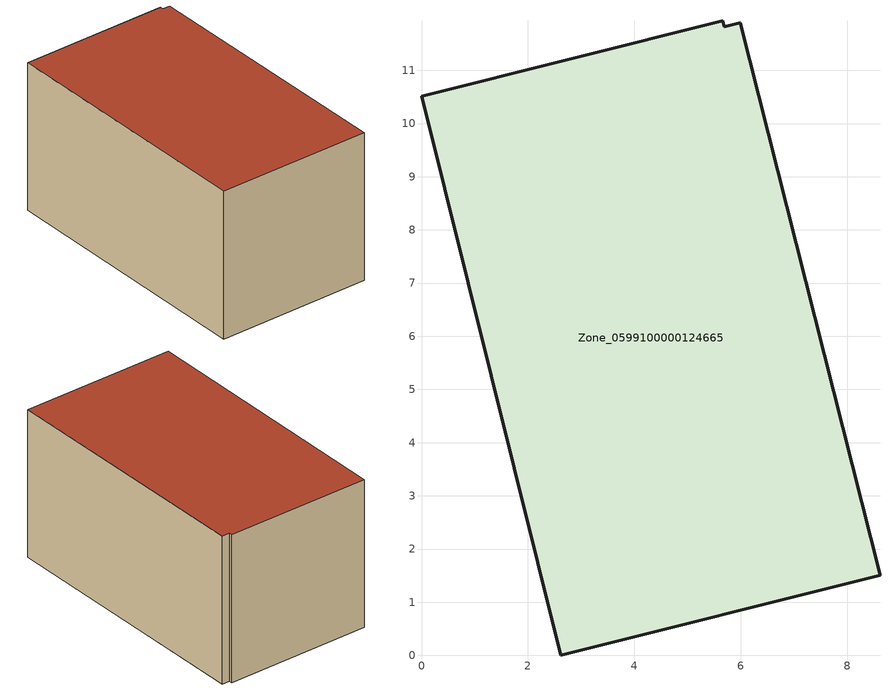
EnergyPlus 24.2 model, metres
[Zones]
Zone_0599100000124665
 floor ground (C_G): 5.99,11.89 8.62,1.51 2.62,0 0,10.51 5.66,11.94 5.7,11.81 z0
 wall outside (C_F): 2.62,0 8.62,1.51 5.99,11.89 5.7,11.81 5.66,11.94 0,10.51 2.62,0 z0:5.96
 roof outside (C_R): 8.62,1.51 5.99,11.89 5.7,11.81 5.66,11.94 0,10.51 2.62,0 z5.96
[BUILDING]
Pand.0599100000124665: North Axis=0; Terrain=City; Loads Convergence Tolerance Value=0.04; Temperature Convergence Tolerance Value=0.4; Solar Distribution=FullExterior; Maximum Number of Warmup Days=25; Minimum Number of Warmup Days=1
[Site:Location]
Rotterdam.The.Hague.AP_ZH_NLD Design_Conditions: Latitude=51.96; Longitude=4.45; Time Zone=1; Elevation=-4.5
[SITE:GROUNDTEMPERATURE:BUILDINGSURFACE]
18, 18, 18, 18, 18, 18, 18, 18, 18, 18, 18, 18
[MATERIAL] Thermal Absorptance=0.9; Solar Absorptance=0.7; Visible Absorptance=0.7
Name | Roughness | Thickness | Conductivity | Density | Specific Heat
G.TI.1946-1964 | MediumSmooth | 0.15 | 1 | 540 | 1210
F.TI.1946-1964 | Rough | 0.3 | 0.857143 | 1920 | 840
R.TI.1946-1964 | MediumRough | 0.2 | 0.277778 | 1500 | 1000
[CONSTRUCTION]
C_G: G.TI.1946-1964
C_F: F.TI.1946-1964
C_R: R.TI.1946-1964
[ZONE]
Zone_0599100000124665: Type=1; Multiplier=1; Ceiling Height=Autocalculate; Volume=Autocalculate; Floor Area=autocalculate; Part of Total Floor Area=Yes
[ZONEINFILTRATION:DESIGNFLOWRATE]
Infil_Zone_0599100000124665: Zone or ZoneList or Space or SpaceList=Zone_0599100000124665; Schedule=AlwaysOn; Design Flow Rate Calculation Method=Flow/Area; Flow Rate per Floor Area=0.003; Constant Term Coefficient=1; Temperature Term Coefficient=0; Velocity Term Coefficient=0; Velocity Squared Term Coefficient=0
[HVACTEMPLATE:ZONE:IDEALLOADSAIRSYSTEM]
Zone_0599100000124665: Maximum Heating Supply Air Temperature=50; Minimum Cooling Supply Air Temperature=13; Maximum Heating Supply Air Humidity Ratio=0.0156; Minimum Cooling Supply Air Humidity Ratio=0.0077; Heating Limit=NoLimit; Cooling Limit=NoLimit; Dehumidification Control Type=ConstantSensibleHeatRatio; Cooling Sensible Heat Ratio=0.7; Dehumidification Setpoint=60; Humidification Control Type=None; Humidification Setpoint=30; Outdoor Air Method=None; Outdoor Air Flow Rate per Person=0.00944; Outdoor Air Flow Rate per Zone Floor Area=0; Outdoor Air Flow Rate per Zone=0; Demand Controlled Ventilation Type=None; Outdoor Air Economizer Type=NoEconomizer; Heat Recovery Type=None; Sensible Heat Recovery Effectiveness=0.7; Latent Heat Recovery Effectiveness=0.65
[ZONECONTROL:THERMOSTAT]
ThermostatControl_Zone_0599100000124665: Zone or ZoneList=Zone_0599100000124665; Control Type Schedule=DualSetpointControlType; Control 1=Thermostat_Zone_0599100000124665; Temperature Difference Between Cutout And Setpoint=0
[THERMOSTATSETPOINT:DUALSETPOINT]
Thermostat_Zone_0599100000124665: Heating Setpoint Temperature Schedule=HeatingSetpoint_Zone_0599100000124665; Cooling Setpoint Temperature Schedule=CoolingSetpoint_Zone_0599100000124665
[SCHEDULE:COMPACT]
HeatingSetpoint_Zone_0599100000124665: Through: 12/31, For: AllDays, Until: 24:00, 21
CoolingSetpoint_Zone_0599100000124665: Through: 12/31, For: AllDays, Until: 24:00, 24
DualSetpointControlType: Through: 12/31, For: AllDays, Until: 24:00, 4
AlwaysOn: Through: 12/31, For: AllDays, Until: 24:00, 1
